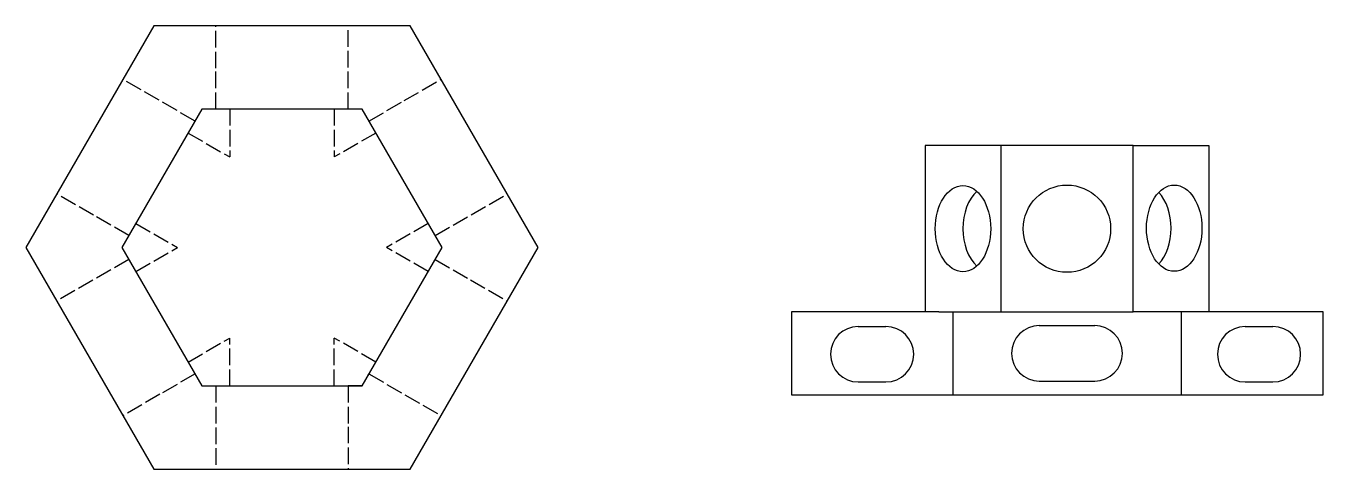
# Model space of a CAD drawing. Header units: millimetres. Extents: x 7.3 to 54.1, y 5.2 to 21.2.
import ezdxf

# ---------------------------------------------------------------- set-up
doc = ezdxf.new("R2010")
doc.units = ezdxf.units.MM
doc.linetypes.add('ACAD_ISO02W100', pattern=[15, 12, -3])
doc.layers.add('Contur', color=4, linetype='Continuous')
doc.layers.add('Linie punctata', color=2, linetype='ACAD_ISO02W100')

msp = doc.modelspace()

# ---------------------------------------------------------------- linework, layer by layer
at = {"layer": 'Contur'}
for p, q in [((42.461, 16.867), (39.729, 16.867)), ((39.729, 16.867), (39.729, 10.867)), ((42.461, 16.867), (42.461, 10.867)), ((47.235, 16.867), (42.461, 16.867)), ((47.235, 10.867), (47.235, 16.867)), ((47.235, 16.867), (49.967, 16.867)), ((49.967, 16.867), (49.967, 10.867)), ((40.229, 10.867), (34.906, 10.867)), ((34.906, 10.867), (34.906, 7.867)), ((40.229, 10.867), (42.461, 10.867)), ((40.229, 10.867), (40.729, 10.866)), ((40.729, 10.866), (40.729, 7.867)), ((42.461, 10.867), (47.235, 10.867)), ((49.467, 10.867), (47.235, 10.867)), ((48.967, 10.867), (48.967, 7.867)), ((54.086, 10.867), (49.467, 10.867)), ((54.086, 7.867), (54.086, 10.867)), ((37.318, 10.334), (38.318, 10.334)), ((43.848, 10.367), (45.848, 10.367)), ((51.276, 10.334), (52.276, 10.334)), ((19.418, 8.188), (19.668, 8.621)), ((19.418, 8.188), (18.918, 8.188)), ((37.318, 8.334), (38.318, 8.334)), ((43.848, 8.367), (45.848, 8.367)), ((51.276, 8.334), (52.276, 8.334)), ((34.906, 7.867), (54.086, 7.867)), ((34.906, 7.867), (40.729, 7.867))]:
    msp.add_line(p, q, dxfattribs=at)
for points in [[(11.912, 21.188), (7.293, 13.188), (11.912, 5.188), (21.15, 5.188), (25.768, 13.188), (21.15, 21.188)], [(13.644, 18.188), (10.757, 13.188), (13.644, 8.188), (19.418, 8.188), (22.304, 13.188), (19.418, 18.188)]]:
    msp.add_lwpolyline(points, close=True, dxfattribs=at)
msp.add_circle((44.848, 13.867), 1.575, dxfattribs=at)
for centre, start, end in [((37.318, 9.334), 90, 270), ((38.318, 9.334), 270, 90), ((43.848, 9.367), 90, 270), ((45.848, 9.367), 270, 90), ((51.276, 9.334), 90, 270), ((52.276, 9.334), 270, 90)]:
    msp.add_arc(centre, 1, start, end, dxfattribs=at)
for centre in [(48.717, 13.885), (41.095, 13.867)]:
    msp.add_ellipse(centre, major_axis=(0, 1.557), ratio=0.642321, dxfattribs=at)
for centre, start_param, end_param in [((42.095, 13.867), 6.806784, 8.901179), ((47.601, 13.885), 3.733582, 5.691196)]:
    msp.add_ellipse(centre, major_axis=(0, 1.557), ratio=0.642321, start_param=start_param, end_param=end_param, dxfattribs=at)
at = {"layer": 'Linie punctata', "ltscale": 0.05}
for p, q in [((18.918, 18.188), (18.918, 21.188)), ((13.394, 17.755), (10.796, 19.255)), ((14.644, 18.188), (14.644, 16.456)), ((18.418, 18.188), (18.418, 16.456)), ((13.144, 17.322), (14.644, 16.456)), ((19.918, 17.322), (18.418, 16.456)), ((22.054, 13.621), (24.652, 15.121)), ((11.257, 14.054), (12.757, 13.188)), ((21.804, 14.054), (20.304, 13.188)), ((11.257, 12.322), (12.757, 13.188)), ((21.804, 12.322), (20.304, 13.188)), ((11.007, 12.755), (8.409, 11.255)), ((13.144, 9.054), (14.644, 9.92)), ((14.644, 8.188), (14.644, 9.92)), ((18.418, 8.188), (18.418, 9.92)), ((19.918, 9.054), (18.418, 9.92)), ((19.668, 8.621), (22.266, 7.121)), ((14.144, 8.188), (14.144, 5.188))]:
    msp.add_line(p, q, dxfattribs=at)
for points in [[(14.144, 18.188), (14.144, 19.657), (14.144, 21.188)], [(19.668, 17.755), (20.94, 18.49), (22.266, 19.255)], [(11.007, 13.621), (9.735, 14.356), (8.409, 15.121)], [(22.054, 12.755), (23.327, 12.02), (24.652, 11.255)], [(13.394, 8.621), (12.122, 7.887), (10.796, 7.121)], [(18.918, 8.188), (18.918, 6.719), (18.918, 5.188)]]:
    msp.add_lwpolyline(points, dxfattribs=at)

doc.saveas('drawing.dxf')
